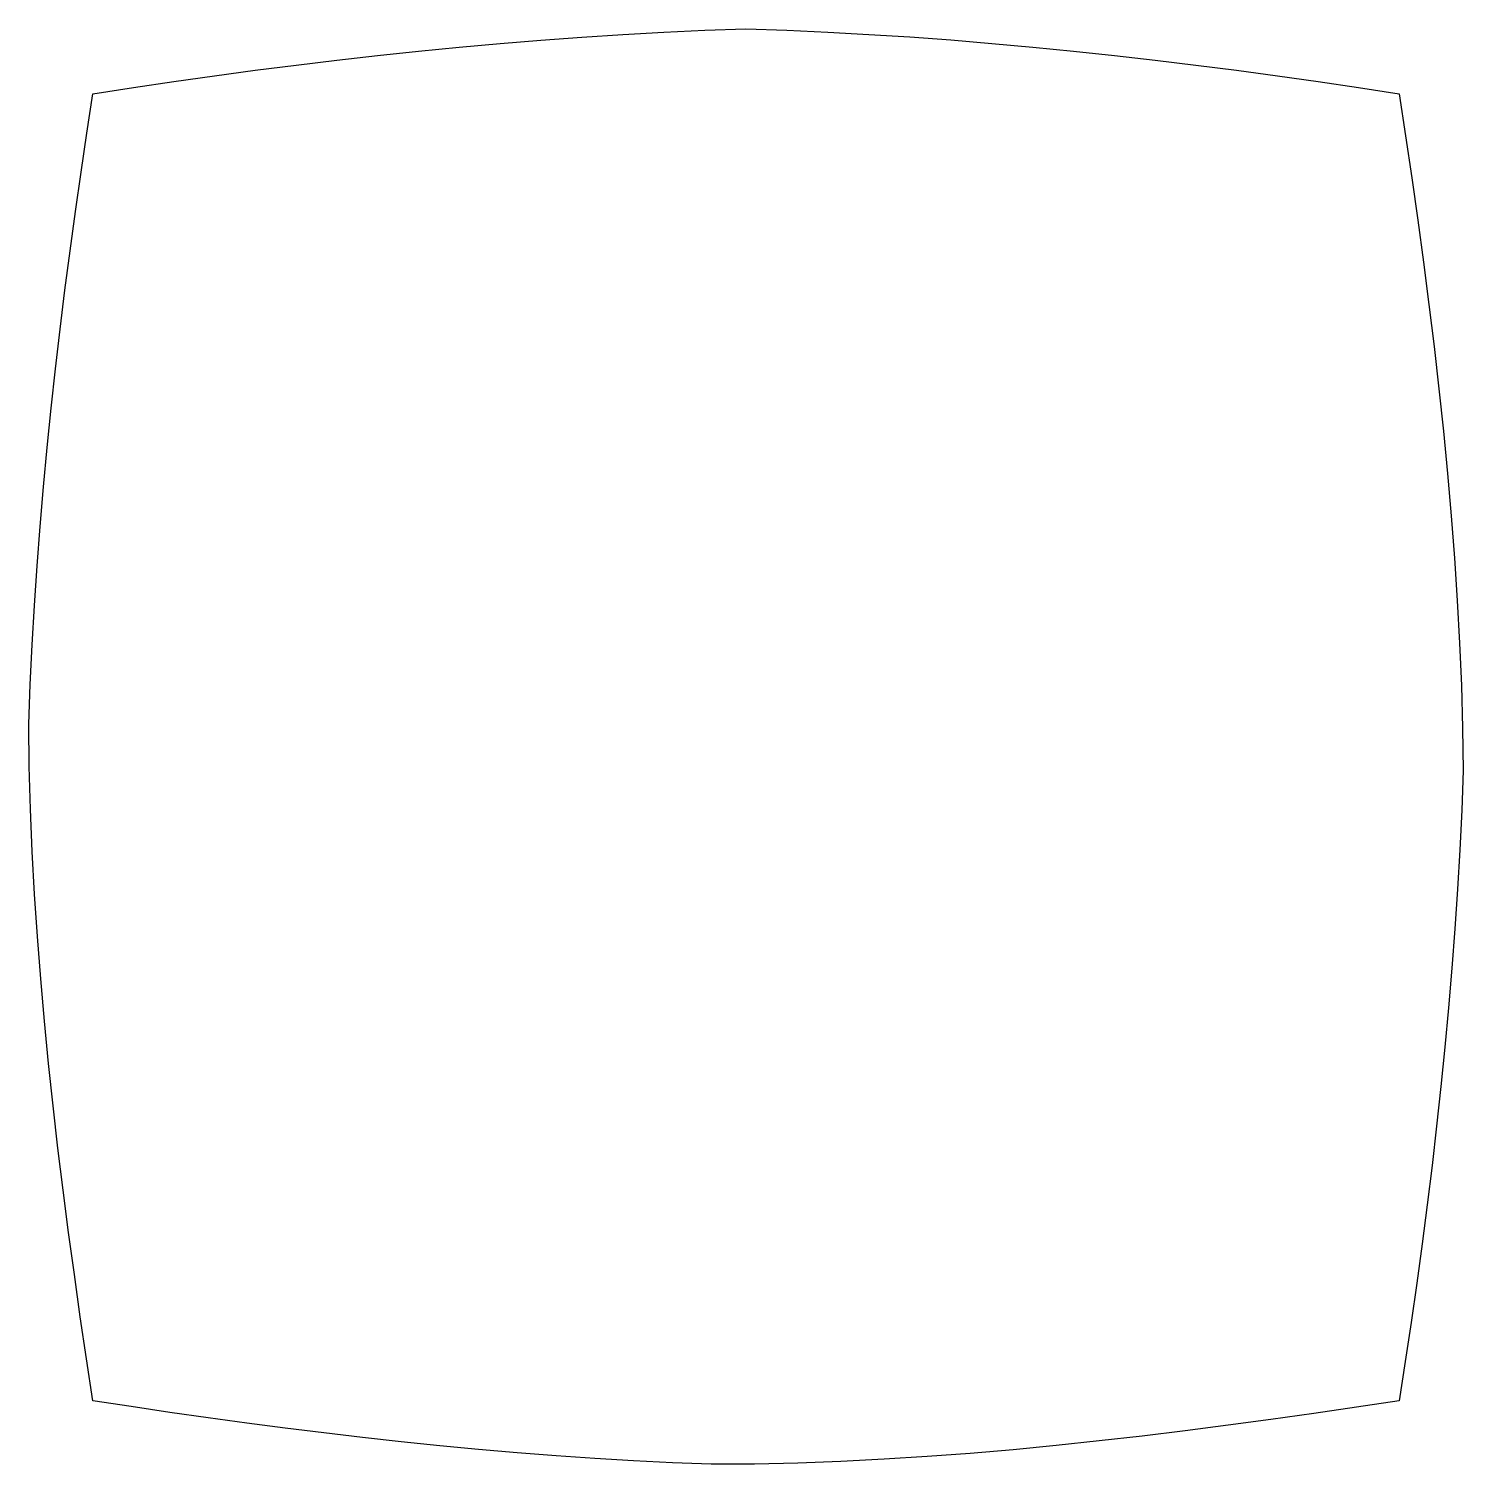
# Model space of a CAD drawing. Extents: x 0 to 66.2, y 0 to 66.2.
import ezdxf

# ---------------------------------------------------------------- set-up
doc = ezdxf.new("R2010")
doc.units = 0
doc.layers.add('Layer_1', color=7, linetype='CONTINUOUS')

msp = doc.modelspace()

# ---------------------------------------------------------------- linework, layer by layer
at = {"layer": 'Layer_1', "color": 7}
for points in [[(33.10668, 66.244566), (35.001731, 66.175791), (36.895581, 66.088822), (38.788194, 65.984151), (40.679532, 65.862265), (42.569563, 65.723663), (44.45825, 65.568836), (46.34556, 65.398272), (48.23146, 65.212465), (50.115911, 65.011912), (51.998881, 64.797099), (53.880332, 64.568522), (55.760234, 64.326674), (57.638547, 64.072045), (59.51524, 63.805125), (61.390277, 63.526413), (63.263623, 63.236396), (63.558486, 61.297631), (63.844648, 59.356831), (64.12083, 57.414073), (64.385761, 55.469426), (64.638155, 53.522962), (64.876743, 51.574759), (65.100246, 49.624886), (65.307386, 47.673415), (65.496887, 45.720423), (65.66747, 43.765981), (65.817864, 41.810161), (65.946788, 39.853037), (66.052963, 37.894683), (66.135118, 35.935169), (66.191972, 33.974569), (66.222251, 32.012958), (66.152418, 30.185326), (66.064531, 28.358897), (65.959175, 26.533704), (65.836925, 24.709766), (65.698365, 22.887116), (65.544074, 21.065781), (65.374634, 19.245786), (65.190622, 17.427157), (64.992618, 15.609923), (64.781208, 13.794099), (64.556965, 11.979749), (64.320474, 10.166866), (64.072314, 8.35548), (63.813064, 6.545617), (63.543308, 4.737306), (63.263623, 2.930604), (61.291818, 2.636698), (59.317953, 2.34965), (57.342104, 2.071153), (55.36435, 1.8029), (53.38477, 1.546586), (51.403437, 1.303903), (49.420431, 1.076545), (47.435827, 0.866233), (45.449705, 0.674632), (43.462144, 0.503436), (41.473217, 0.354367), (39.483, 0.229116), (37.491575, 0.129379), (35.499018, 0.05682), (33.505406, 0.013188), (31.510815, 0.000206), (29.716477, 0.072286), (27.923413, 0.162314), (26.131627, 0.269559), (24.341128, 0.393398), (22.551926, 0.533183), (20.764028, 0.688179), (18.977443, 0.857795), (17.192179, 1.041324), (15.408245, 1.238089), (13.625648, 1.44747), (11.844397, 1.66876), (10.064502, 1.901283), (8.285968, 2.144418), (6.508806, 2.397486), (4.733023, 2.659784), (2.958628, 2.930689), (2.666991, 4.870007), (2.382972, 6.811216), (2.107989, 8.754231), (1.843458, 10.699025), (1.590796, 12.64554), (1.351419, 14.593742), (1.126744, 16.543542), (0.918187, 18.494906), (0.727166, 20.447773), (0.555097, 22.402094), (0.403396, 24.357813), (0.27348, 26.314877), (0.166766, 28.273234), (0.08467, 30.23283), (0.028609, 32.193608), (0, 34.155518), (0.068333, 35.983243), (0.155527, 37.809658), (0.26087, 39.634753), (0.383653, 41.458518), (0.523164, 43.280945), (0.678693, 45.102024), (0.849529, 46.921742), (1.034962, 48.740091), (1.234281, 50.557066), (1.446775, 52.372649), (1.671734, 54.186836), (1.908447, 55.999614), (2.156204, 57.810976), (2.414293, 59.620912), (2.682005, 61.429409), (2.958628, 63.236461), (4.832172, 63.52617), (6.707095, 63.804614), (8.583408, 64.071302), (10.461121, 64.325743), (12.340245, 64.567443), (14.22079, 64.795911), (16.102766, 65.010657), (17.986185, 65.211184), (19.871055, 65.397007), (21.757388, 65.567631), (23.645193, 65.722562), (25.534482, 65.861314), (27.425265, 65.983389), (29.317553, 66.088297), (31.211354, 66.175549), (33.10668, 66.244566)], [(2.80899, 62.784903), (2.80899, 62.784903)]]:
    msp.add_lwpolyline(points, dxfattribs=at)

doc.saveas('drawing.dxf')
